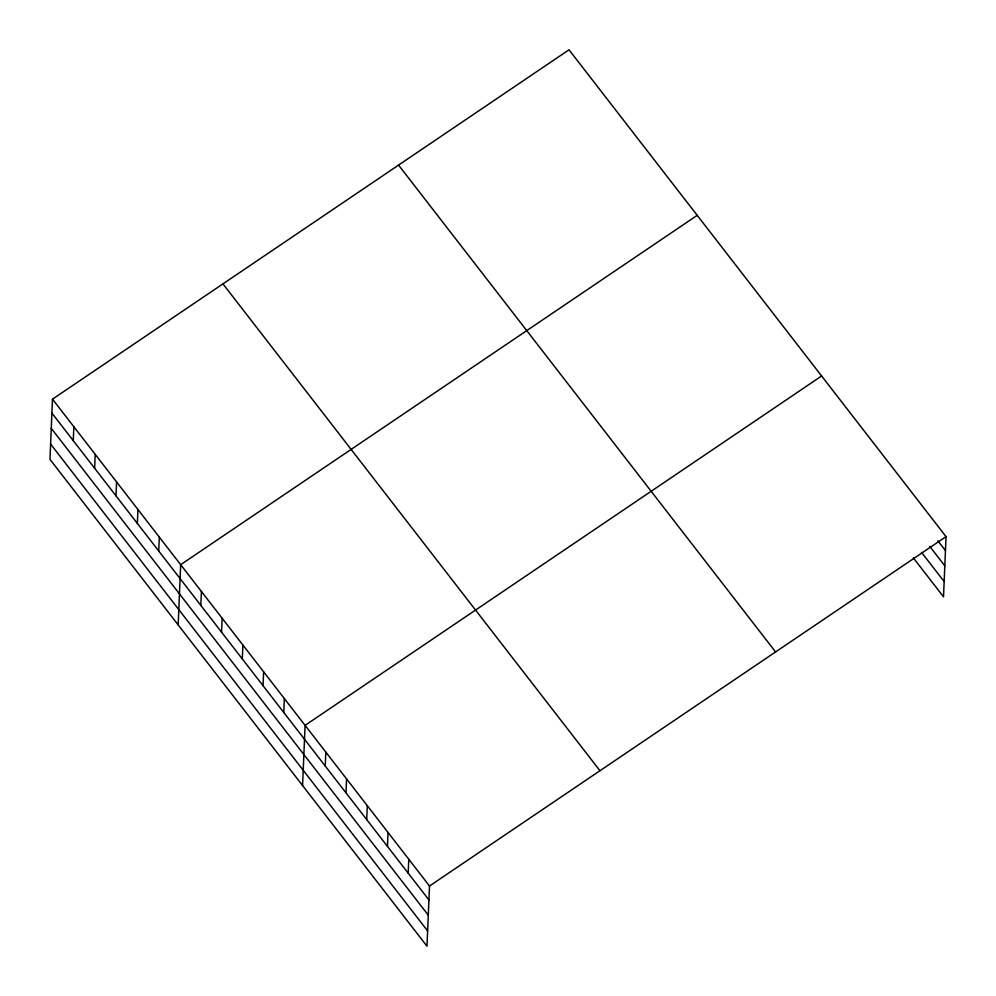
<?xml version="1.0" encoding="UTF-8"?>
<svg xmlns="http://www.w3.org/2000/svg" width="996" height="996" viewBox="0 0 996 996"><rect width="100%" height="100%" fill="white"/><g stroke="black" fill="none" stroke-linecap="round" stroke-linejoin="round"><path stroke-width="1.49" d="M52.489 399.172L49.962 459.343L426.985 946.2L429.513 886.017L52.489 399.172L569.015 49.8L946.038 536.657L943.511 596.828L913.344 557.885M73.268 440.668L73.853 426.761M94.632 468.257L95.218 454.35M115.997 495.846L116.582 481.94M137.361 523.435L137.946 509.516M158.725 551.025L159.31 537.105M178.16 624.878L180.674 564.695L697.2 215.335M200.831 605.381L201.416 591.475M221.56 632.161L222.145 618.255M242.302 658.941L242.887 645.035M263.044 685.721L263.616 671.802M283.773 712.489L284.358 698.582M302.572 785.533L305.087 725.362L821.613 375.99M325.244 766.048L325.829 752.142M345.986 792.828L346.571 778.909M366.715 819.596L367.3 805.689M387.456 846.376L388.042 832.469M408.186 873.156L408.771 859.249M429.513 886.017L946.038 536.657M937.908 540.828L945.453 550.564M929.729 546.356L944.806 565.828M921.524 552.357L944.146 581.564M398.562 165.087L775.585 651.944M222.942 283.872L599.966 770.73M51.904 413.079L428.927 899.936M51.269 428.342L428.292 915.2M50.609 444.079L427.633 930.936"/></g></svg>
